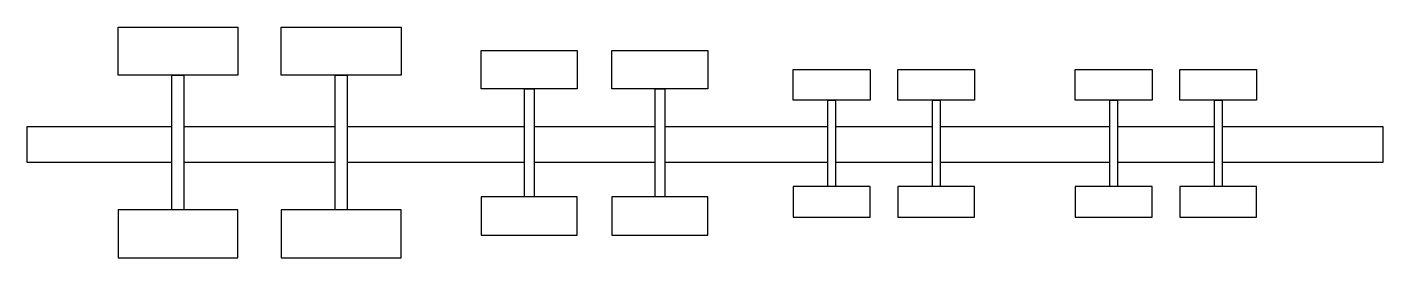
# Model space of a CAD drawing. Extents: x 78.73 to 80.77, y 72.24 to 72.58.
import ezdxf

# ---------------------------------------------------------------- set-up
doc = ezdxf.new("R2010")
doc.units = 0
doc.header["$MEASUREMENT"] = 0
doc.layers.add('ESC1-50', color=1, linetype='CONTINUOUS')

msp = doc.modelspace()

# ---------------------------------------------------------------- linework, layer by layer
at = {"layer": 'ESC1-50'}
for p, q in [((79.2089, 72.4336), (79.4752, 72.4336)), ((79.4896, 72.4336), (79.6716, 72.4336)), ((79.686, 72.4336), (79.9313, 72.4336)), ((79.9428, 72.4336), (80.0884, 72.4336)), ((80.0999, 72.4336), (80.3551, 72.4336)), ((80.3666, 72.4336), (80.5122, 72.4336)), ((80.5237, 72.4336), (80.7655, 72.4336)), ((80.7655, 72.4336), (80.7655, 72.3796)), ((79.4752, 72.3796), (79.2089, 72.3796)), ((79.6716, 72.3796), (79.4896, 72.3796)), ((79.9313, 72.3796), (79.686, 72.3796)), ((80.0884, 72.3796), (79.9428, 72.3796)), ((80.3551, 72.3796), (80.0999, 72.3796)), ((80.5122, 72.3796), (80.3666, 72.3796)), ((80.7655, 72.3796), (80.5237, 72.3796))]:
    msp.add_line(p, q, dxfattribs=at)
for points in [[(78.8643, 72.583), (79.0446, 72.583), (79.0446, 72.5109), (78.8643, 72.5109)], [(79.1097, 72.583), (79.2901, 72.583), (79.2901, 72.5109), (79.1097, 72.5109)], [(79.4103, 72.5477), (79.5545, 72.5477), (79.5545, 72.49), (79.4103, 72.49)], [(79.6066, 72.5477), (79.7509, 72.5477), (79.7509, 72.49), (79.6066, 72.49)], [(78.9454, 72.5109), (78.9634, 72.5109), (78.9634, 72.3082), (78.9454, 72.3082)], [(79.1909, 72.5109), (79.2089, 72.5109), (79.2089, 72.3082), (79.1909, 72.3082)], [(79.8793, 72.5195), (79.9948, 72.5195), (79.9948, 72.4734), (79.8793, 72.4734)], [(80.0364, 72.5195), (80.1518, 72.5195), (80.1518, 72.4734), (80.0364, 72.4734)], [(80.3031, 72.5195), (80.4185, 72.5195), (80.4185, 72.4734), (80.3031, 72.4734)], [(80.4602, 72.5195), (80.5756, 72.5195), (80.5756, 72.4734), (80.4602, 72.4734)], [(79.4752, 72.49), (79.4896, 72.49), (79.4896, 72.3279), (79.4752, 72.3279)], [(79.6716, 72.49), (79.686, 72.49), (79.686, 72.3279), (79.6716, 72.3279)], [(79.9313, 72.4734), (79.9428, 72.4734), (79.9428, 72.3436), (79.9313, 72.3436)], [(80.0884, 72.4734), (80.0999, 72.4734), (80.0999, 72.3436), (80.0884, 72.3436)], [(80.3551, 72.4734), (80.3666, 72.4734), (80.3666, 72.3436), (80.3551, 72.3436)], [(80.5122, 72.4734), (80.5237, 72.4734), (80.5237, 72.3436), (80.5122, 72.3436)], [(79.8793, 72.2975), (79.9948, 72.2975), (79.9948, 72.3436), (79.8793, 72.3436)], [(80.0364, 72.2975), (80.1518, 72.2975), (80.1518, 72.3436), (80.0364, 72.3436)], [(80.3031, 72.2975), (80.4185, 72.2975), (80.4185, 72.3436), (80.3031, 72.3436)], [(80.4602, 72.2975), (80.5756, 72.2975), (80.5756, 72.3436), (80.4602, 72.3436)], [(79.4103, 72.2703), (79.5545, 72.2703), (79.5545, 72.3279), (79.4103, 72.3279)], [(79.6066, 72.2703), (79.7509, 72.2703), (79.7509, 72.3279), (79.6066, 72.3279)], [(78.8643, 72.2362), (79.0446, 72.2362), (79.0446, 72.3082), (78.8643, 72.3082)], [(79.1097, 72.2362), (79.2901, 72.2362), (79.2901, 72.3082), (79.1097, 72.3082)]]:
    msp.add_lwpolyline(points, close=True, dxfattribs=at)
for points in [[(78.9454, 72.3796), (78.7277, 72.3796), (78.7277, 72.4336), (78.9454, 72.4336)], [(78.9634, 72.4336), (79.1909, 72.4336)], [(79.1909, 72.3796), (78.9634, 72.3796)]]:
    msp.add_lwpolyline(points, dxfattribs=at)

doc.saveas('drawing.dxf')
